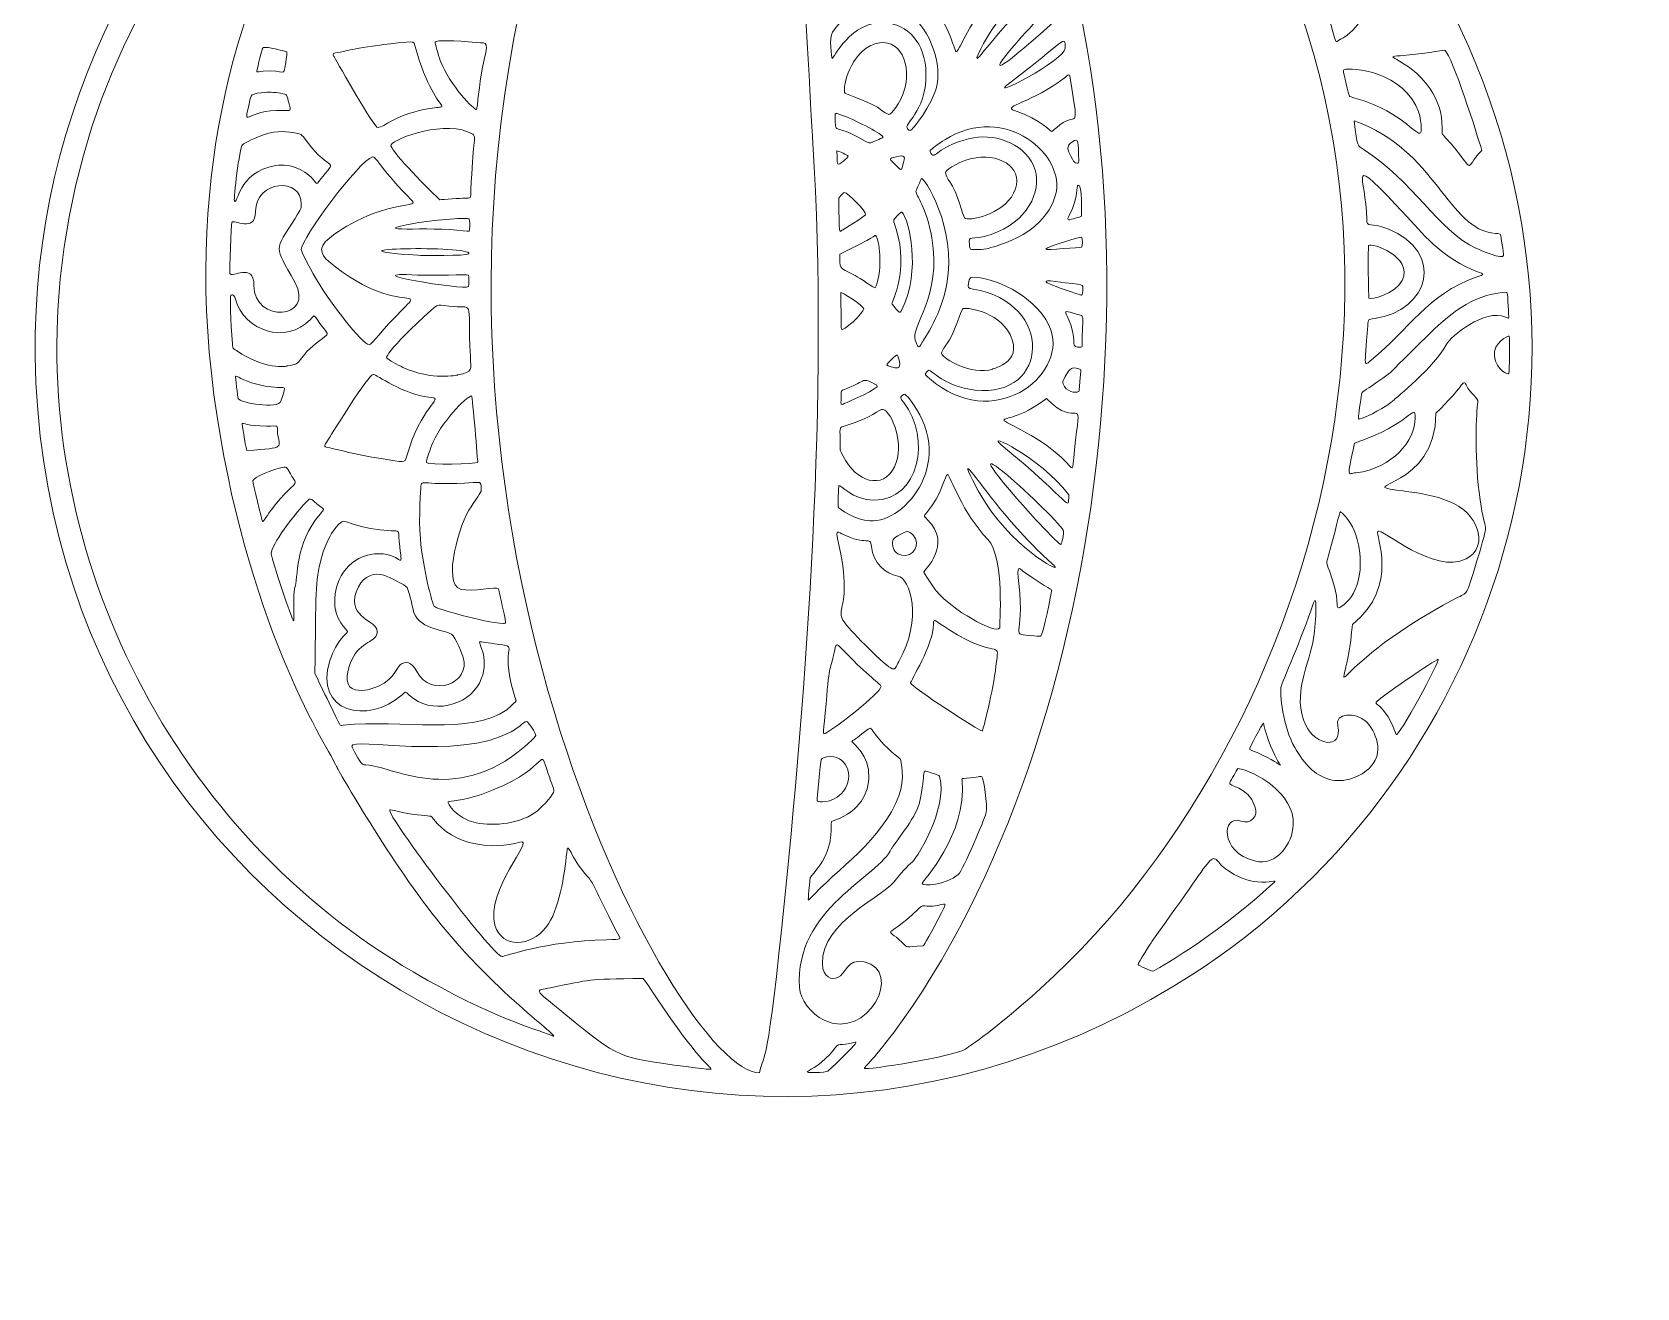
# Model space of a CAD drawing. Header units: inches. Extents: x -89.12 to -81.62, y -6.52 to -5.74.
# Drawn here: x -87.011 to -86.4, y -6.52 to -6.042 of the extents above; entities that cross this region are included whole.
import ezdxf

# ---------------------------------------------------------------- set-up
doc = ezdxf.new("R2010")
doc.units = ezdxf.units.IN
doc.header["$MEASUREMENT"] = 0
doc.layers.add('Christmas ball 01', color=7, linetype='Continuous')

msp = doc.modelspace()

# ---------------------------------------------------------------- linework, layer by layer
at = {"layer": 'Christmas ball 01', "lineweight": 0}
for points, knots in [([(-86.47395, -6.02767), (-86.53898, -5.90435), (-86.66373, -5.88379), (-86.66382, -5.88375), (-86.66535, -5.88311), (-86.66326, -5.87433), (-86.67682, -5.86546), (-86.67947, -5.86373), (-86.67886, -5.8643), (-86.67923, -5.86166), (-86.68047, -5.85289), (-86.67955, -5.81793), (-86.67992, -5.81471), (-86.68045, -5.81023), (-86.6848, -5.80733), (-86.68874, -5.80513), (-86.69125, -5.80373), (-86.69081, -5.80419), (-86.69036, -5.80064), (-86.68316, -5.74311), (-86.7649, -5.74086), (-86.75663, -5.80319), (-86.75648, -5.80436), (-86.75619, -5.80396), (-86.75808, -5.80491), (-86.76948, -5.81064), (-86.76741, -5.81293), (-86.76742, -5.83278), (-86.76743, -5.87297), (-86.76679, -5.86035), (-86.77678, -5.8706), (-86.78258, -5.87656), (-86.78247, -5.88222), (-86.78314, -5.88288), (-86.78517, -5.88485), (-86.8382, -5.89015), (-86.89881, -5.9361), (-86.9665, -5.98742), (-87.01128, -6.07178), (-87.01011, -6.16547), (-87.00734, -6.38639), (-86.76573, -6.52028), (-86.57647, -6.40528), (-86.45299, -6.33025), (-86.40029, -6.16735), (-86.47395, -6.02767)], [0, 0, 0, 0, 1, 1, 1, 2, 2, 2, 3, 3, 3, 4, 4, 4, 5, 5, 5, 6, 6, 6, 7, 7, 7, 8, 8, 8, 9, 9, 9, 10, 10, 10, 11, 11, 11, 12, 12, 12, 13, 13, 13, 14, 14, 14, 15, 15, 15, 15]), ([(-86.62738, -6.40631), (-86.64579, -6.4229), (-86.65365, -6.42749), (-86.65596, -6.42934), (-86.65911, -6.43187), (-86.69439, -6.4376), (-86.69439, -6.43668), (-86.69439, -6.43605), (-86.68909, -6.43144), (-86.67997, -6.41859), (-86.59672, -6.30129), (-86.57538, -6.0855), (-86.63974, -5.94966), (-86.66994, -5.88593), (-86.70157, -5.88381), (-86.66034, -5.89337), (-86.61711, -5.9034), (-86.60338, -5.91372), (-86.58415, -5.93641), (-86.4563, -6.08725), (-86.51405, -6.30422), (-86.62738, -6.40631)], [0, 0, 0, 0, 1, 1, 1, 2, 2, 2, 3, 3, 3, 4, 4, 4, 5, 5, 5, 6, 6, 6, 7, 7, 7, 7]), ([(-86.72586, -6.38295), (-86.73191, -6.44106), (-86.733, -6.43078), (-86.7343, -6.43838), (-86.76547, -6.43883), (-86.88509, -6.21968), (-86.81467, -5.99113), (-86.7961, -5.93087), (-86.75604, -5.88765), (-86.75111, -5.88682), (-86.74609, -5.88598), (-86.73155, -5.8857), (-86.73139, -5.88586), (-86.73106, -5.8862), (-86.73192, -5.88707), (-86.73123, -5.88925), (-86.72254, -5.9166), (-86.71575, -6.05645), (-86.71399, -6.08449), (-86.70799, -6.18035), (-86.71621, -6.29016), (-86.72586, -6.38295)], [0, 0, 0, 0, 1, 1, 1, 2, 2, 2, 3, 3, 3, 4, 4, 4, 5, 5, 5, 6, 6, 6, 7, 7, 7, 7]), ([(-86.81409, -6.42395), (-86.8195, -6.42159), (-86.83555, -6.41782), (-86.86614, -6.39997), (-86.95649, -6.34724), (-87.01106, -6.2427), (-87.00057, -6.13606), (-86.98746, -6.00296), (-86.88428, -5.93064), (-86.86283, -5.92243), (-86.85318, -5.91875), (-86.9685, -6.01022), (-86.94086, -6.18843), (-86.92794, -6.27175), (-86.89811, -6.31537), (-86.8954, -6.3217), (-86.89498, -6.32268), (-86.87439, -6.35897), (-86.85552, -6.38196), (-86.83096, -6.41188), (-86.80651, -6.42725), (-86.81409, -6.42395)], [0, 0, 0, 0, 1, 1, 1, 2, 2, 2, 3, 3, 3, 4, 4, 4, 5, 5, 5, 6, 6, 6, 7, 7, 7, 7]), ([(-86.64053, -6.02279), (-86.64152, -6.02539), (-86.64749, -6.02654), (-86.65796, -6.04736), (-86.65807, -6.04742), (-86.6592, -6.0502), (-86.6596, -6.04951), (-86.6603, -6.0483), (-86.66166, -6.04135), (-86.66629, -6.03522), (-86.66782, -6.03318), (-86.66787, -6.03364), (-86.66581, -6.03158), (-86.65624, -6.02201), (-86.66687, -6.01277), (-86.66687, -6.01219), (-86.66687, -6.01073), (-86.65637, -5.99612), (-86.63919, -5.99173), (-86.63704, -5.99118), (-86.63709, -5.9911), (-86.63702, -5.99512), (-86.63685, -6.00438), (-86.63916, -6.0192), (-86.64053, -6.02279)], [0, 0, 0, 0, 1, 1, 1, 2, 2, 2, 3, 3, 3, 4, 4, 4, 5, 5, 5, 6, 6, 6, 7, 7, 7, 8, 8, 8, 8]), ([(-86.50083, -6.02203), (-86.50153, -6.03979), (-86.51338, -6.04494), (-86.51338, -6.04486), (-86.51518, -6.04607), (-86.51455, -6.04697), (-86.51669, -6.03951), (-86.51888, -6.0319), (-86.51898, -6.03208), (-86.51898, -6.0316), (-86.51898, -6.03048), (-86.51072, -6.01957), (-86.50898, -6.00626), (-86.50853, -6.00277), (-86.50036, -6.00997), (-86.50083, -6.02203)], [0, 0, 0, 0, 1, 1, 1, 2, 2, 2, 3, 3, 3, 4, 4, 4, 5, 5, 5, 5]), ([(-86.62721, -6.02186), (-86.62518, -6.02038), (-86.62391, -6.01914), (-86.62391, -6.02163), (-86.62391, -6.02303), (-86.63229, -6.02875), (-86.64929, -6.04974), (-86.64945, -6.04983), (-86.65384, -6.05571), (-86.65008, -6.0484), (-86.64459, -6.03774), (-86.63715, -6.0291), (-86.62721, -6.02186)], [0, 0, 0, 0, 1, 1, 1, 2, 2, 2, 3, 3, 3, 4, 4, 4, 4]), ([(-86.66769, -6.06529), (-86.67137, -6.07419), (-86.67632, -6.07904), (-86.67624, -6.079), (-86.6769, -6.0797), (-86.67715, -6.07968), (-86.67794, -6.07887), (-86.67991, -6.07684), (-86.67086, -6.07302), (-86.67096, -6.05806), (-86.67104, -6.04582), (-86.67827, -6.03903), (-86.68647, -6.03848), (-86.69979, -6.03758), (-86.70624, -6.05252), (-86.7067, -6.05207), (-86.70682, -6.05194), (-86.70797, -6.0442), (-86.70656, -6.04211), (-86.69907, -6.03099), (-86.68619, -6.02634), (-86.67531, -6.03678), (-86.66852, -6.04329), (-86.66407, -6.05652), (-86.66769, -6.06529)], [0, 0, 0, 0, 1, 1, 1, 2, 2, 2, 3, 3, 3, 4, 4, 4, 5, 5, 5, 6, 6, 6, 7, 7, 7, 8, 8, 8, 8]), ([(-86.62371, -6.03944), (-86.66727, -6.07831), (-86.62295, -6.03069), (-86.62195, -6.03088), (-86.6216, -6.03095), (-86.62087, -6.03341), (-86.62063, -6.03532), (-86.62047, -6.03661), (-86.62032, -6.03641), (-86.62371, -6.03944)], [0, 0, 0, 0, 1, 1, 1, 2, 2, 2, 3, 3, 3, 3]), ([(-86.67893, -6.06299), (-86.68072, -6.06988), (-86.68448, -6.07341), (-86.68505, -6.0734), (-86.68544, -6.07339), (-86.68767, -6.07206), (-86.68831, -6.07146), (-86.69022, -6.06967), (-86.7017, -6.06538), (-86.70177, -6.06532), (-86.70292, -6.06434), (-86.70061, -6.05159), (-86.69219, -6.04732), (-86.68236, -6.04235), (-86.67626, -6.05275), (-86.67893, -6.06299)], [0, 0, 0, 0, 1, 1, 1, 2, 2, 2, 3, 3, 3, 4, 4, 4, 5, 5, 5, 5]), ([(-86.91593, -6.04909), (-86.91391, -6.04964), (-86.91425, -6.04934), (-86.91427, -6.05034), (-86.91428, -6.0505), (-86.91469, -6.0542), (-86.91478, -6.0542), (-86.91563, -6.05962), (-86.91477, -6.05609), (-86.92331, -6.05698), (-86.92459, -6.05712), (-86.92569, -6.05718), (-86.92575, -6.05712), (-86.92584, -6.05703), (-86.92414, -6.05009), (-86.92363, -6.04851), (-86.92344, -6.04791), (-86.92336, -6.04786), (-86.92258, -6.04786), (-86.92154, -6.04786), (-86.91817, -6.04849), (-86.91593, -6.04909)], [0, 0, 0, 0, 1, 1, 1, 2, 2, 2, 3, 3, 3, 4, 4, 4, 5, 5, 5, 6, 6, 6, 7, 7, 7, 7]), ([(-86.8679, -6.07306), (-86.87429, -6.07506), (-86.87901, -6.07922), (-86.88001, -6.07821), (-86.88304, -6.07518), (-86.89632, -6.05137), (-86.89636, -6.05129), (-86.89697, -6.05019), (-86.89707, -6.05018), (-86.89396, -6.04965), (-86.89059, -6.04908), (-86.8864, -6.04755), (-86.86876, -6.04588), (-86.86617, -6.04563), (-86.86596, -6.04572), (-86.86557, -6.04713), (-86.85656, -6.0798), (-86.84667, -6.06641), (-86.8679, -6.07306)], [0, 0, 0, 0, 1, 1, 1, 2, 2, 2, 3, 3, 3, 4, 4, 4, 5, 5, 5, 6, 6, 6, 6]), ([(-86.84205, -6.07147), (-86.84277, -6.07218), (-86.85235, -6.06215), (-86.85586, -6.05287), (-86.85661, -6.05087), (-86.85793, -6.04612), (-86.85781, -6.04581), (-86.85752, -6.04507), (-86.85051, -6.04516), (-86.84219, -6.046), (-86.83742, -6.04648), (-86.83751, -6.04477), (-86.8399, -6.05618), (-86.841, -6.06142), (-86.84173, -6.07115), (-86.84205, -6.07147)], [0, 0, 0, 0, 1, 1, 1, 2, 2, 2, 3, 3, 3, 4, 4, 4, 5, 5, 5, 5]), ([(-86.63969, -6.06188), (-86.61736, -6.04498), (-86.61801, -6.04274), (-86.61797, -6.04818), (-86.61795, -6.05269), (-86.64789, -6.06809), (-86.63969, -6.06188)], [0, 0, 0, 0, 1, 1, 1, 2, 2, 2, 2]), ([(-86.47333, -6.04906), (-86.4705, -6.05141), (-86.46112, -6.08097), (-86.45935, -6.08707), (-86.46679, -6.09489), (-86.46085, -6.09593), (-86.47299, -6.08239), (-86.47481, -6.08037), (-86.47443, -6.08125), (-86.47443, -6.07843), (-86.47444, -6.06735), (-86.48117, -6.05859), (-86.49067, -6.05313), (-86.49383, -6.05131), (-86.49426, -6.05137), (-86.49037, -6.05103), (-86.47673, -6.04987), (-86.47388, -6.04861), (-86.47333, -6.04906)], [0, 0, 0, 0, 1, 1, 1, 2, 2, 2, 3, 3, 3, 4, 4, 4, 5, 5, 5, 6, 6, 6, 6]), ([(-86.62131, -6.07846), (-86.62139, -6.07842), (-86.62281, -6.07994), (-86.62299, -6.07994), (-86.62353, -6.07994), (-86.62661, -6.07568), (-86.63726, -6.07191), (-86.64224, -6.07014), (-86.63047, -6.06915), (-86.6179, -6.05919), (-86.61612, -6.05777), (-86.61634, -6.05766), (-86.6157, -6.06181), (-86.61265, -6.08144), (-86.61361, -6.07122), (-86.62131, -6.07846)], [0, 0, 0, 0, 1, 1, 1, 2, 2, 2, 3, 3, 3, 4, 4, 4, 5, 5, 5, 5]), ([(-86.48452, -6.06994), (-86.48166, -6.07568), (-86.48249, -6.08034), (-86.48249, -6.07984), (-86.48329, -6.08349), (-86.4879, -6.07292), (-86.50771, -6.06714), (-86.50874, -6.06685), (-86.50965, -6.06654), (-86.50974, -6.06646), (-86.50994, -6.06629), (-86.51205, -6.05732), (-86.51205, -6.05664), (-86.51205, -6.05518), (-86.4915, -6.05588), (-86.48452, -6.06994)], [0, 0, 0, 0, 1, 1, 1, 2, 2, 2, 3, 3, 3, 4, 4, 4, 5, 5, 5, 5]), ([(-86.92187, -6.06497), (-86.91983, -6.06485), (-86.91694, -6.06516), (-86.91511, -6.06568), (-86.91429, -6.06592), (-86.91434, -6.0658), (-86.91343, -6.0694), (-86.91273, -6.07222), (-86.91254, -6.072), (-86.91561, -6.07187), (-86.93028, -6.07126), (-86.93091, -6.07994), (-86.92853, -6.06869), (-86.92797, -6.06605), (-86.92849, -6.06536), (-86.92187, -6.06497)], [0, 0, 0, 0, 1, 1, 1, 2, 2, 2, 3, 3, 3, 4, 4, 4, 5, 5, 5, 5]), ([(-86.68726, -6.08212), (-86.68726, -6.08231), (-86.69017, -6.08336), (-86.69127, -6.08392), (-86.69153, -6.08379), (-86.69181, -6.08495), (-86.69409, -6.08358), (-86.70552, -6.07669), (-86.70535, -6.08119), (-86.70551, -6.07548), (-86.70559, -6.07244), (-86.70593, -6.07261), (-86.70231, -6.07394), (-86.69673, -6.07599), (-86.68726, -6.08113), (-86.68726, -6.08212)], [0, 0, 0, 0, 1, 1, 1, 2, 2, 2, 3, 3, 3, 4, 4, 4, 5, 5, 5, 5]), ([(-86.64711, -6.12449), (-86.64894, -6.1249), (-86.65345, -6.12504), (-86.65397, -6.1247), (-86.65414, -6.1246), (-86.65432, -6.12385), (-86.65444, -6.12279), (-86.65489, -6.11896), (-86.65407, -6.12178), (-86.64618, -6.11911), (-86.63235, -6.11443), (-86.62689, -6.10271), (-86.62942, -6.09459), (-86.63244, -6.08494), (-86.64381, -6.08069), (-86.65274, -6.08231), (-86.66392, -6.08432), (-86.66723, -6.08935), (-86.66832, -6.08893), (-86.66881, -6.08874), (-86.6695, -6.08752), (-86.66931, -6.08718), (-86.66901, -6.08664), (-86.6662, -6.08453), (-86.66377, -6.08301), (-86.64058, -6.06854), (-86.61743, -6.08933), (-86.62164, -6.10402), (-86.62645, -6.12078), (-86.64711, -6.1239), (-86.64711, -6.12449)], [0, 0, 0, 0, 1, 1, 1, 2, 2, 2, 3, 3, 3, 4, 4, 4, 5, 5, 5, 6, 6, 6, 7, 7, 7, 8, 8, 8, 9, 9, 9, 10, 10, 10, 10]), ([(-86.92322, -6.08115), (-86.91757, -6.07922), (-86.91399, -6.08001), (-86.91079, -6.08053), (-86.90878, -6.08086), (-86.90898, -6.08066), (-86.90697, -6.08335), (-86.89713, -6.09659), (-86.89444, -6.08898), (-86.90184, -6.09862), (-86.9029, -6.1), (-86.90278, -6.10003), (-86.90376, -6.09879), (-86.90699, -6.09472), (-86.91266, -6.09193), (-86.91862, -6.0929), (-86.93325, -6.09527), (-86.93287, -6.10851), (-86.93426, -6.10626), (-86.9346, -6.10569), (-86.93235, -6.086), (-86.93124, -6.08497), (-86.9305, -6.08428), (-86.92569, -6.08199), (-86.92322, -6.08115)], [0, 0, 0, 0, 1, 1, 1, 2, 2, 2, 3, 3, 3, 4, 4, 4, 5, 5, 5, 6, 6, 6, 7, 7, 7, 8, 8, 8, 8]), ([(-86.84679, -6.10528), (-86.84753, -6.10528), (-86.85515, -6.10585), (-86.85609, -6.10589), (-86.86224, -6.10007), (-86.87555, -6.08642), (-86.87464, -6.08493), (-86.87315, -6.08252), (-86.85329, -6.07498), (-86.84351, -6.08093), (-86.84205, -6.08182), (-86.84354, -6.08456), (-86.84419, -6.10211), (-86.84432, -6.10559), (-86.84407, -6.10528), (-86.84679, -6.10528)], [0, 0, 0, 0, 1, 1, 1, 2, 2, 2, 3, 3, 3, 4, 4, 4, 5, 5, 5, 5]), ([(-86.45417, -6.11868), (-86.45264, -6.11879), (-86.4524, -6.11886), (-86.45225, -6.11922), (-86.45205, -6.11969), (-86.45107, -6.12627), (-86.45107, -6.12711), (-86.45107, -6.12891), (-86.46024, -6.12496), (-86.46142, -6.12442), (-86.47583, -6.1178), (-86.48584, -6.09846), (-86.50413, -6.08685), (-86.50657, -6.0853), (-86.50678, -6.08604), (-86.50794, -6.07578), (-86.47666, -6.08679), (-86.47233, -6.11743), (-86.45417, -6.11868)], [0, 0, 0, 0, 1, 1, 1, 2, 2, 2, 3, 3, 3, 4, 4, 4, 5, 5, 5, 6, 6, 6, 6]), ([(-86.61282, -6.0911), (-86.61282, -6.0921), (-86.61298, -6.09218), (-86.61406, -6.09178), (-86.61449, -6.09163), (-86.61486, -6.09109), (-86.61579, -6.08928), (-86.61689, -6.08714), (-86.61792, -6.08551), (-86.61504, -6.08368), (-86.61303, -6.08241), (-86.61282, -6.08351), (-86.61282, -6.0911)], [0, 0, 0, 0, 1, 1, 1, 2, 2, 2, 3, 3, 3, 4, 4, 4, 4]), ([(-86.86825, -6.10454), (-86.86532, -6.1076), (-86.86498, -6.1072), (-86.87119, -6.10828), (-86.8849, -6.11066), (-86.89702, -6.11916), (-86.8996, -6.12185), (-86.9034, -6.12581), (-86.89894, -6.12901), (-86.89582, -6.13142), (-86.86555, -6.15478), (-86.85672, -6.13068), (-86.88155, -6.15999), (-86.88162, -6.15999), (-86.88234, -6.16111), (-86.88299, -6.16111), (-86.88558, -6.16111), (-86.89828, -6.14411), (-86.90177, -6.13835), (-86.90511, -6.13285), (-86.90881, -6.12574), (-86.90881, -6.12483), (-86.90881, -6.12074), (-86.88682, -6.09092), (-86.88166, -6.08957), (-86.88044, -6.08926), (-86.87943, -6.09289), (-86.86825, -6.10454)], [0, 0, 0, 0, 1, 1, 1, 2, 2, 2, 3, 3, 3, 4, 4, 4, 5, 5, 5, 6, 6, 6, 7, 7, 7, 8, 8, 8, 9, 9, 9, 9]), ([(-86.70053, -6.08934), (-86.70053, -6.08959), (-86.70408, -6.09304), (-86.70458, -6.09223), (-86.70466, -6.0921), (-86.70474, -6.09111), (-86.70495, -6.08722), (-86.70266, -6.08791), (-86.70053, -6.08921), (-86.70053, -6.08934)], [0, 0, 0, 0, 1, 1, 1, 2, 2, 2, 3, 3, 3, 3]), ([(-86.68257, -6.09265), (-86.68493, -6.09028), (-86.68535, -6.09019), (-86.68227, -6.08956), (-86.67891, -6.08886), (-86.67864, -6.08886), (-86.67986, -6.09314), (-86.68034, -6.09481), (-86.68043, -6.0948), (-86.68257, -6.09265)], [0, 0, 0, 0, 1, 1, 1, 2, 2, 2, 3, 3, 3, 3]), ([(-86.65631, -6.11278), (-86.65693, -6.11202), (-86.65873, -6.10324), (-86.66203, -6.09885), (-86.66242, -6.09833), (-86.66388, -6.09598), (-86.66342, -6.09528), (-86.66276, -6.09426), (-86.65802, -6.09079), (-86.65189, -6.08988), (-86.64183, -6.0884), (-86.63316, -6.09441), (-86.6376, -6.10342), (-86.64163, -6.11161), (-86.65511, -6.11426), (-86.65631, -6.11278)], [0, 0, 0, 0, 1, 1, 1, 2, 2, 2, 3, 3, 3, 4, 4, 4, 5, 5, 5, 5]), ([(-86.50133, -6.1668), (-86.50425, -6.16915), (-86.50413, -6.17088), (-86.50276, -6.15382), (-86.50255, -6.15118), (-86.50278, -6.15152), (-86.50017, -6.15114), (-86.47952, -6.14814), (-86.47287, -6.12589), (-86.49517, -6.11694), (-86.50179, -6.11428), (-86.50314, -6.11685), (-86.50314, -6.11325), (-86.50314, -6.09726), (-86.51229, -6.08609), (-86.48789, -6.1123), (-86.47979, -6.12099), (-86.4742, -6.1281), (-86.46099, -6.13328), (-86.45825, -6.13436), (-86.45818, -6.13423), (-86.46147, -6.13538), (-86.48008, -6.14194), (-86.48712, -6.15539), (-86.50133, -6.1668)], [0, 0, 0, 0, 1, 1, 1, 2, 2, 2, 3, 3, 3, 4, 4, 4, 5, 5, 5, 6, 6, 6, 7, 7, 7, 8, 8, 8, 8]), ([(-86.92623, -6.1104), (-86.92623, -6.09832), (-86.90831, -6.09708), (-86.90885, -6.10767), (-86.90896, -6.10989), (-86.90849, -6.10861), (-86.91118, -6.113), (-86.91907, -6.12587), (-86.91929, -6.12285), (-86.91126, -6.13728), (-86.9034, -6.15142), (-86.92681, -6.15319), (-86.92682, -6.13848), (-86.92683, -6.1295), (-86.93549, -6.13589), (-86.93599, -6.13399), (-86.93621, -6.13315), (-86.93549, -6.11523), (-86.93521, -6.11449), (-86.93467, -6.11307), (-86.92623, -6.11871), (-86.92623, -6.1104)], [0, 0, 0, 0, 1, 1, 1, 2, 2, 2, 3, 3, 3, 4, 4, 4, 5, 5, 5, 6, 6, 6, 7, 7, 7, 7]), ([(-86.66875, -6.12033), (-86.67078, -6.10894), (-86.67479, -6.104), (-86.67479, -6.10274), (-86.67479, -6.10221), (-86.67296, -6.0985), (-86.67275, -6.0979), (-86.67216, -6.09625), (-86.65899, -6.11674), (-86.66302, -6.13788), (-86.6657, -6.15192), (-86.67287, -6.16027), (-86.67236, -6.16027), (-86.6741, -6.16292), (-86.6739, -6.16205), (-86.67503, -6.15933), (-86.67709, -6.15438), (-86.66474, -6.14272), (-86.66875, -6.12033)], [0, 0, 0, 0, 1, 1, 1, 2, 2, 2, 3, 3, 3, 4, 4, 4, 5, 5, 5, 6, 6, 6, 6]), ([(-86.70409, -6.10532), (-86.70316, -6.10406), (-86.7025, -6.1031), (-86.70203, -6.1031), (-86.701, -6.10311), (-86.69334, -6.1104), (-86.694, -6.11162), (-86.69433, -6.11223), (-86.70287, -6.11748), (-86.70295, -6.11753), (-86.70412, -6.11824), (-86.70406, -6.1196), (-86.70409, -6.10532)], [0, 0, 0, 0, 1, 1, 1, 2, 2, 2, 3, 3, 3, 4, 4, 4, 4]), ([(-86.61177, -6.11213), (-86.61194, -6.11235), (-86.61409, -6.11289), (-86.61401, -6.11289), (-86.61642, -6.11353), (-86.6177, -6.1143), (-86.61641, -6.11183), (-86.61253, -6.10438), (-86.61401, -6.10086), (-86.61296, -6.10029), (-86.61155, -6.09954), (-86.61164, -6.11195), (-86.61177, -6.11213)], [0, 0, 0, 0, 1, 1, 1, 2, 2, 2, 3, 3, 3, 4, 4, 4, 4]), ([(-86.84713, -6.11773), (-86.85964, -6.11591), (-86.88598, -6.11867), (-86.86535, -6.11482), (-86.85947, -6.11372), (-86.84664, -6.1126), (-86.84505, -6.1131), (-86.84445, -6.11329), (-86.84462, -6.11743), (-86.8449, -6.11771), (-86.8449, -6.11763), (-86.8445, -6.11811), (-86.84713, -6.11773)], [0, 0, 0, 0, 1, 1, 1, 2, 2, 2, 3, 3, 3, 4, 4, 4, 4]), ([(-86.68123, -6.14868), (-86.6817, -6.14836), (-86.6839, -6.14564), (-86.6839, -6.14539), (-86.6839, -6.14449), (-86.67734, -6.13298), (-86.68233, -6.11706), (-86.68346, -6.11346), (-86.68367, -6.11401), (-86.68203, -6.11219), (-86.68054, -6.11053), (-86.68026, -6.11033), (-86.67998, -6.11068), (-86.67743, -6.11376), (-86.67267, -6.13263), (-86.6802, -6.14783), (-86.68011, -6.14777), (-86.68067, -6.14908), (-86.68123, -6.14868)], [0, 0, 0, 0, 1, 1, 1, 2, 2, 2, 3, 3, 3, 4, 4, 4, 5, 5, 5, 6, 6, 6, 6]), ([(-86.7037, -6.12666), (-86.68987, -6.11973), (-86.6908, -6.11953), (-86.6902, -6.11953), (-86.6893, -6.11953), (-86.68711, -6.12944), (-86.68972, -6.13802), (-86.68981, -6.13802), (-86.6901, -6.13939), (-86.69034, -6.13946), (-86.69063, -6.13956), (-86.69607, -6.13564), (-86.69796, -6.13471), (-86.70477, -6.13136), (-86.7037, -6.13216), (-86.7037, -6.12666)], [0, 0, 0, 0, 1, 1, 1, 2, 2, 2, 3, 3, 3, 4, 4, 4, 5, 5, 5, 5]), ([(-86.61178, -6.12396), (-86.61187, -6.12398), (-86.62569, -6.12516), (-86.62539, -6.12468), (-86.62489, -6.12387), (-86.61245, -6.11993), (-86.61175, -6.12019), (-86.61134, -6.12035), (-86.61124, -6.12381), (-86.61178, -6.12396)], [0, 0, 0, 0, 1, 1, 1, 2, 2, 2, 3, 3, 3, 3]), ([(-86.50233, -6.14332), (-86.50255, -6.14291), (-86.50269, -6.12368), (-86.50248, -6.12334), (-86.50164, -6.12201), (-86.48518, -6.12754), (-86.48965, -6.13662), (-86.49215, -6.14169), (-86.50183, -6.14426), (-86.50233, -6.14332)], [0, 0, 0, 0, 1, 1, 1, 2, 2, 2, 3, 3, 3, 3]), ([(-86.84505, -6.12646), (-86.84553, -6.12735), (-86.86338, -6.12711), (-86.86446, -6.12704), (-86.90465, -6.12443), (-86.84332, -6.12322), (-86.84505, -6.12646)], [0, 0, 0, 0, 1, 1, 1, 2, 2, 2, 2]), ([(-86.86456, -6.13457), (-86.8585, -6.1349), (-86.84551, -6.13428), (-86.84516, -6.1346), (-86.84496, -6.13479), (-86.84498, -6.13867), (-86.84517, -6.13896), (-86.84615, -6.14049), (-86.89133, -6.13309), (-86.86456, -6.13457)], [0, 0, 0, 0, 1, 1, 1, 2, 2, 2, 3, 3, 3, 3]), ([(-86.66964, -6.17395), (-86.67051, -6.17319), (-86.67123, -6.17245), (-86.67123, -6.1723), (-86.67123, -6.17188), (-86.67024, -6.17081), (-86.66986, -6.17081), (-86.66875, -6.17081), (-86.66392, -6.17704), (-86.65234, -6.17834), (-86.6238, -6.18156), (-86.62204, -6.14498), (-86.65301, -6.13991), (-86.65505, -6.13958), (-86.65509, -6.13953), (-86.65478, -6.13764), (-86.65442, -6.1354), (-86.65426, -6.13529), (-86.65175, -6.13545), (-86.64377, -6.13599), (-86.62737, -6.14353), (-86.62333, -6.15584), (-86.61772, -6.17298), (-86.64528, -6.19503), (-86.66964, -6.17395)], [0, 0, 0, 0, 1, 1, 1, 2, 2, 2, 3, 3, 3, 4, 4, 4, 5, 5, 5, 6, 6, 6, 7, 7, 7, 8, 8, 8, 8]), ([(-86.61213, -6.14216), (-86.61221, -6.14214), (-86.63366, -6.1354), (-86.62169, -6.13704), (-86.61004, -6.13864), (-86.61119, -6.13755), (-86.61128, -6.14039), (-86.61134, -6.14218), (-86.61141, -6.14233), (-86.61213, -6.14216)], [0, 0, 0, 0, 1, 1, 1, 2, 2, 2, 3, 3, 3, 3]), ([(-86.9357, -6.14255), (-86.93557, -6.14218), (-86.93458, -6.14122), (-86.93385, -6.14379), (-86.93039, -6.15585), (-86.91472, -6.16128), (-86.90533, -6.15148), (-86.90335, -6.14942), (-86.90474, -6.14907), (-86.90025, -6.15493), (-86.89834, -6.15742), (-86.89834, -6.15691), (-86.90078, -6.15872), (-86.91198, -6.16702), (-86.90726, -6.16835), (-86.91412, -6.16913), (-86.91445, -6.16946), (-86.92279, -6.1707), (-86.93346, -6.16335), (-86.93513, -6.1622), (-86.9348, -6.1628), (-86.93499, -6.16081), (-86.93588, -6.15165), (-86.93584, -6.14296), (-86.9357, -6.14255)], [0, 0, 0, 0, 1, 1, 1, 2, 2, 2, 3, 3, 3, 4, 4, 4, 5, 5, 5, 6, 6, 6, 7, 7, 7, 8, 8, 8, 8]), ([(-86.8607, -6.14919), (-86.8567, -6.14578), (-86.8579, -6.14566), (-86.85258, -6.14639), (-86.84265, -6.14775), (-86.84554, -6.14216), (-86.84443, -6.16558), (-86.84418, -6.17094), (-86.8432, -6.17119), (-86.84923, -6.17262), (-86.84935, -6.17262), (-86.85896, -6.17488), (-86.8701, -6.16972), (-86.87219, -6.16876), (-86.87568, -6.16678), (-86.87621, -6.16627), (-86.87765, -6.16486), (-86.86227, -6.15053), (-86.8607, -6.14919)], [0, 0, 0, 0, 1, 1, 1, 2, 2, 2, 3, 3, 3, 4, 4, 4, 5, 5, 5, 6, 6, 6, 6]), ([(-86.70332, -6.14116), (-86.70329, -6.14079), (-86.69459, -6.14648), (-86.69459, -6.14745), (-86.69459, -6.14865), (-86.70279, -6.1567), (-86.70317, -6.15512), (-86.70325, -6.15476), (-86.70339, -6.14203), (-86.70332, -6.14116)], [0, 0, 0, 0, 1, 1, 1, 2, 2, 2, 3, 3, 3, 3]), ([(-86.64549, -6.1704), (-86.65387, -6.17272), (-86.66432, -6.1666), (-86.66499, -6.16448), (-86.66513, -6.16404), (-86.66411, -6.16206), (-86.66308, -6.16078), (-86.66029, -6.15731), (-86.65744, -6.14793), (-86.65711, -6.1475), (-86.65632, -6.14647), (-86.64347, -6.14826), (-86.63897, -6.15719), (-86.63314, -6.16874), (-86.64751, -6.1704), (-86.64549, -6.1704)], [0, 0, 0, 0, 1, 1, 1, 2, 2, 2, 3, 3, 3, 4, 4, 4, 5, 5, 5, 5]), ([(-86.4497, -6.14148), (-86.44947, -6.14191), (-86.44896, -6.15074), (-86.44915, -6.15094), (-86.44922, -6.15101), (-86.44975, -6.15086), (-86.45032, -6.15061), (-86.45827, -6.14714), (-86.47119, -6.15789), (-86.47285, -6.16111), (-86.47699, -6.16916), (-86.49265, -6.18195), (-86.49274, -6.18203), (-86.49521, -6.18457), (-86.50403, -6.18898), (-86.50364, -6.18859), (-86.50634, -6.18973), (-86.50638, -6.18972), (-86.50626, -6.18818), (-86.50616, -6.18687), (-86.50517, -6.18005), (-86.50501, -6.17949), (-86.50477, -6.17871), (-86.49421, -6.17261), (-86.49218, -6.16973), (-86.4916, -6.16891), (-86.48902, -6.16661), (-86.48255, -6.16013), (-86.47338, -6.15095), (-86.46522, -6.14336), (-86.45319, -6.14142), (-86.45063, -6.14101), (-86.44995, -6.14102), (-86.4497, -6.14148)], [0, 0, 0, 0, 1, 1, 1, 2, 2, 2, 3, 3, 3, 4, 4, 4, 5, 5, 5, 6, 6, 6, 7, 7, 7, 8, 8, 8, 9, 9, 9, 10, 10, 10, 11, 11, 11, 11]), ([(-86.61322, -6.16197), (-86.61617, -6.1615), (-86.61297, -6.15945), (-86.6171, -6.15044), (-86.61813, -6.1482), (-86.61838, -6.14801), (-86.61487, -6.14911), (-86.60966, -6.15073), (-86.61155, -6.14817), (-86.61155, -6.16165), (-86.61164, -6.16211), (-86.61196, -6.16217), (-86.61322, -6.16197)], [0, 0, 0, 0, 1, 1, 1, 2, 2, 2, 3, 3, 3, 4, 4, 4, 4]), ([(-86.44903, -6.17193), (-86.44937, -6.17281), (-86.45378, -6.17087), (-86.45449, -6.1655), (-86.45518, -6.1603), (-86.44926, -6.15748), (-86.44892, -6.1579), (-86.4485, -6.15843), (-86.44895, -6.17193), (-86.44903, -6.17193)], [0, 0, 0, 0, 1, 1, 1, 2, 2, 2, 3, 3, 3, 3]), ([(-86.68172, -6.16995), (-86.68273, -6.17), (-86.68588, -6.16913), (-86.68588, -6.16877), (-86.68588, -6.16854), (-86.68231, -6.16466), (-86.68186, -6.16504), (-86.68165, -6.16521), (-86.68005, -6.16988), (-86.68172, -6.16995)], [0, 0, 0, 0, 1, 1, 1, 2, 2, 2, 3, 3, 3, 3]), ([(-86.61875, -6.17598), (-86.619, -6.17523), (-86.61899, -6.17518), (-86.61792, -6.17326), (-86.61692, -6.17148), (-86.61587, -6.16899), (-86.61277, -6.17028), (-86.61184, -6.17067), (-86.61201, -6.17022), (-86.61215, -6.17243), (-86.61269, -6.181), (-86.61284, -6.17845), (-86.61284, -6.17894), (-86.61399, -6.17967), (-86.61775, -6.17904), (-86.61875, -6.17598)], [0, 0, 0, 0, 1, 1, 1, 2, 2, 2, 3, 3, 3, 4, 4, 4, 5, 5, 5, 5]), ([(-86.93385, -6.17302), (-86.93359, -6.17277), (-86.93129, -6.17467), (-86.92577, -6.17615), (-86.91399, -6.1793), (-86.914, -6.1741), (-86.91657, -6.18265), (-86.91746, -6.18563), (-86.9323, -6.18329), (-86.93285, -6.18154), (-86.93302, -6.18099), (-86.93395, -6.17312), (-86.93385, -6.17302)], [0, 0, 0, 0, 1, 1, 1, 2, 2, 2, 3, 3, 3, 4, 4, 4, 4]), ([(-86.86872, -6.20375), (-86.86945, -6.20629), (-86.86943, -6.20587), (-86.87842, -6.20447), (-86.88796, -6.20298), (-86.89571, -6.20085), (-86.89652, -6.20068), (-86.90084, -6.19979), (-86.9004, -6.20028), (-86.89844, -6.19706), (-86.89669, -6.19419), (-86.8831, -6.17239), (-86.88144, -6.17239), (-86.88025, -6.17239), (-86.87024, -6.18018), (-86.85916, -6.18121), (-86.85463, -6.18163), (-86.86318, -6.18437), (-86.86872, -6.20375)], [0, 0, 0, 0, 1, 1, 1, 2, 2, 2, 3, 3, 3, 4, 4, 4, 5, 5, 5, 6, 6, 6, 6]), ([(-86.70098, -6.18305), (-86.70371, -6.18411), (-86.7033, -6.18455), (-86.7033, -6.18133), (-86.7033, -6.17821), (-86.70344, -6.17865), (-86.70132, -6.17785), (-86.69308, -6.17474), (-86.69585, -6.17321), (-86.68966, -6.17652), (-86.68777, -6.17753), (-86.70107, -6.18295), (-86.70098, -6.18305)], [0, 0, 0, 0, 1, 1, 1, 2, 2, 2, 3, 3, 3, 4, 4, 4, 4]), ([(-86.46028, -6.2404), (-86.46543, -6.25779), (-86.46468, -6.2553), (-86.46904, -6.25761), (-86.52443, -6.28701), (-86.5113, -6.30268), (-86.50861, -6.2676), (-86.49028, -6.25298), (-86.50013, -6.23328), (-86.49898, -6.23211), (-86.49758, -6.23069), (-86.47745, -6.2488), (-86.46533, -6.24268), (-86.46132, -6.24066), (-86.45883, -6.23606), (-86.46166, -6.22988), (-86.4663, -6.21976), (-86.47938, -6.21808), (-86.49176, -6.21645), (-86.50763, -6.21435), (-86.47681, -6.21598), (-86.47681, -6.18717), (-86.46645, -6.17718), (-86.46654, -6.17394), (-86.46531, -6.1764), (-86.46361, -6.17981), (-86.4606, -6.18131), (-86.46086, -6.18293), (-86.4615, -6.18693), (-86.46207, -6.20271), (-86.46039, -6.21724), (-86.45841, -6.23426), (-86.45614, -6.22641), (-86.46028, -6.2404)], [0, 0, 0, 0, 1, 1, 1, 2, 2, 2, 3, 3, 3, 4, 4, 4, 5, 5, 5, 6, 6, 6, 7, 7, 7, 8, 8, 8, 9, 9, 9, 10, 10, 10, 11, 11, 11, 11]), ([(-86.85866, -6.19828), (-86.85426, -6.18875), (-86.8447, -6.1798), (-86.84384, -6.18066), (-86.8438, -6.1807), (-86.84146, -6.2057), (-86.84165, -6.20589), (-86.84216, -6.2064), (-86.86074, -6.20707), (-86.86117, -6.20594), (-86.86132, -6.20556), (-86.85959, -6.2003), (-86.85866, -6.19828)], [0, 0, 0, 0, 1, 1, 1, 2, 2, 2, 3, 3, 3, 4, 4, 4, 4]), ([(-86.69231, -6.2282), (-86.6976, -6.22789), (-86.70408, -6.22377), (-86.70441, -6.22281), (-86.70457, -6.22233), (-86.70428, -6.21507), (-86.70409, -6.21476), (-86.70361, -6.21399), (-86.69912, -6.22031), (-86.6908, -6.22031), (-86.67339, -6.22031), (-86.66898, -6.19674), (-86.67943, -6.1831), (-86.68082, -6.18129), (-86.68085, -6.18119), (-86.68016, -6.18051), (-86.67928, -6.17963), (-86.67891, -6.17974), (-86.67765, -6.18125), (-86.65854, -6.20434), (-86.67841, -6.22902), (-86.69231, -6.2282)], [0, 0, 0, 0, 1, 1, 1, 2, 2, 2, 3, 3, 3, 4, 4, 4, 5, 5, 5, 6, 6, 6, 7, 7, 7, 7]), ([(-86.62924, -6.22763), (-86.67326, -6.17878), (-86.61856, -6.22917), (-86.61856, -6.23211), (-86.61856, -6.23267), (-86.6191, -6.23713), (-86.61973, -6.23713), (-86.6201, -6.23713), (-86.62588, -6.23136), (-86.62924, -6.22763)], [0, 0, 0, 0, 1, 1, 1, 2, 2, 2, 3, 3, 3, 3]), ([(-86.6175, -6.20595), (-86.62643, -6.19638), (-86.64145, -6.19067), (-86.64129, -6.18984), (-86.64106, -6.1887), (-86.63532, -6.18933), (-86.6251, -6.18163), (-86.61296, -6.194), (-86.61164, -6.17893), (-86.614, -6.19734), (-86.6155, -6.20908), (-86.61408, -6.20963), (-86.6175, -6.20595)], [0, 0, 0, 0, 1, 1, 1, 2, 2, 2, 3, 3, 3, 4, 4, 4, 4]), ([(-86.50726, -6.2099), (-86.51024, -6.2099), (-86.51101, -6.21317), (-86.50779, -6.19863), (-86.4861, -6.19122), (-86.48473, -6.18289), (-86.48473, -6.18896), (-86.48471, -6.1977), (-86.49323, -6.20797), (-86.50726, -6.2099)], [0, 0, 0, 0, 1, 1, 1, 2, 2, 2, 3, 3, 3, 3]), ([(-86.70249, -6.20349), (-86.70389, -6.20064), (-86.70359, -6.20205), (-86.70366, -6.19709), (-86.70374, -6.19213), (-86.7039, -6.19263), (-86.70177, -6.19202), (-86.69154, -6.18907), (-86.6887, -6.18533), (-86.68725, -6.18573), (-86.68406, -6.1866), (-86.67883, -6.19924), (-86.68291, -6.20757), (-86.68733, -6.21658), (-86.69761, -6.21343), (-86.70249, -6.20349)], [0, 0, 0, 0, 1, 1, 1, 2, 2, 2, 3, 3, 3, 4, 4, 4, 5, 5, 5, 5]), ([(-86.93134, -6.1911), (-86.93101, -6.19077), (-86.92912, -6.19209), (-86.92207, -6.19209), (-86.91696, -6.19209), (-86.91807, -6.1914), (-86.91779, -6.19477), (-86.91733, -6.20015), (-86.91399, -6.20051), (-86.92956, -6.20136), (-86.93021, -6.19888), (-86.93142, -6.19118), (-86.93134, -6.1911)], [0, 0, 0, 0, 1, 1, 1, 2, 2, 2, 3, 3, 3, 4, 4, 4, 4]), ([(-86.64239, -6.19917), (-86.64879, -6.19392), (-86.62819, -6.20346), (-86.61654, -6.21823), (-86.61705, -6.2249), (-86.61429, -6.22218), (-86.64239, -6.19917)], [0, 0, 0, 0, 1, 1, 1, 2, 2, 2, 2]), ([(-86.6533, -6.21255), (-86.6587, -6.20135), (-86.65051, -6.21445), (-86.64106, -6.22555), (-86.62667, -6.24246), (-86.62178, -6.24491), (-86.62174, -6.2459), (-86.6217, -6.24691), (-86.64208, -6.23585), (-86.6533, -6.21255)], [0, 0, 0, 0, 1, 1, 1, 2, 2, 2, 3, 3, 3, 3]), ([(-86.91541, -6.20774), (-86.91442, -6.20758), (-86.91449, -6.20751), (-86.9129, -6.21027), (-86.90966, -6.21594), (-86.91005, -6.21108), (-86.91992, -6.22357), (-86.92151, -6.22558), (-86.92336, -6.22874), (-86.92353, -6.22846), (-86.92386, -6.22793), (-86.92722, -6.21379), (-86.92722, -6.21294), (-86.92722, -6.21171), (-86.91965, -6.2084), (-86.91541, -6.20774)], [0, 0, 0, 0, 1, 1, 1, 2, 2, 2, 3, 3, 3, 4, 4, 4, 5, 5, 5, 5]), ([(-86.83184, -6.2672), (-86.83926, -6.26698), (-86.85746, -6.26156), (-86.85817, -6.26073), (-86.85891, -6.25987), (-86.86245, -6.24655), (-86.86346, -6.23506), (-86.8642, -6.22652), (-86.86327, -6.21541), (-86.86327, -6.21533), (-86.86327, -6.21201), (-86.86204, -6.215), (-86.84338, -6.2136), (-86.84007, -6.21335), (-86.84044, -6.2133), (-86.84026, -6.21692), (-86.84109, -6.21818), (-86.84329, -6.22156), (-86.84417, -6.22278), (-86.84848, -6.22877), (-86.85529, -6.2522), (-86.84818, -6.25418), (-86.84386, -6.25539), (-86.83423, -6.25295), (-86.83378, -6.25399), (-86.83349, -6.25463), (-86.83254, -6.25955), (-86.8316, -6.26363), (-86.83074, -6.26742), (-86.83079, -6.26723), (-86.83184, -6.2672)], [0, 0, 0, 0, 1, 1, 1, 2, 2, 2, 3, 3, 3, 4, 4, 4, 5, 5, 5, 6, 6, 6, 7, 7, 7, 8, 8, 8, 9, 9, 9, 10, 10, 10, 10]), ([(-86.64289, -6.26897), (-86.64428, -6.27157), (-86.66142, -6.26189), (-86.6669, -6.255), (-86.66843, -6.25307), (-86.67182, -6.24798), (-86.67182, -6.24761), (-86.67182, -6.24722), (-86.66055, -6.23715), (-86.67046, -6.2276), (-86.67191, -6.22621), (-86.67193, -6.22649), (-86.67061, -6.22495), (-86.66489, -6.21829), (-86.66369, -6.21051), (-86.66271, -6.21051), (-86.66194, -6.21051), (-86.65694, -6.22554), (-86.6474, -6.23523), (-86.64088, -6.24184), (-86.64299, -6.26897), (-86.64289, -6.26897)], [0, 0, 0, 0, 1, 1, 1, 2, 2, 2, 3, 3, 3, 4, 4, 4, 5, 5, 5, 6, 6, 6, 7, 7, 7, 7]), ([(-86.90794, -6.22211), (-86.90483, -6.21904), (-86.9063, -6.2189), (-86.90123, -6.22295), (-86.9, -6.22393), (-86.89998, -6.22369), (-86.90164, -6.2256), (-86.91151, -6.2369), (-86.90981, -6.24992), (-86.91133, -6.25406), (-86.91185, -6.25549), (-86.9115, -6.26624), (-86.91168, -6.26624), (-86.91229, -6.26624), (-86.92029, -6.2424), (-86.92029, -6.24059), (-86.92029, -6.23749), (-86.91107, -6.2252), (-86.90794, -6.22211)], [0, 0, 0, 0, 1, 1, 1, 2, 2, 2, 3, 3, 3, 4, 4, 4, 5, 5, 5, 6, 6, 6, 6]), ([(-86.50562, -6.24456), (-86.50564, -6.25792), (-86.51373, -6.26129), (-86.51381, -6.26129), (-86.51522, -6.26129), (-86.51303, -6.25872), (-86.51739, -6.24717), (-86.51863, -6.24388), (-86.51858, -6.24439), (-86.51771, -6.24136), (-86.51509, -6.23222), (-86.51356, -6.22496), (-86.51322, -6.22475), (-86.51301, -6.22462), (-86.5056, -6.22995), (-86.50562, -6.24456)], [0, 0, 0, 0, 1, 1, 1, 2, 2, 2, 3, 3, 3, 4, 4, 4, 5, 5, 5, 5]), ([(-86.8306, -6.30008), (-86.84413, -6.31), (-86.87055, -6.30371), (-86.89282, -6.30597), (-86.89441, -6.30613), (-86.89332, -6.30737), (-86.89819, -6.2975), (-86.90039, -6.29304), (-86.9024, -6.28897), (-86.90358, -6.28614), (-86.90328, -6.25556), (-86.90342, -6.25117), (-86.90125, -6.24268), (-86.89936, -6.23527), (-86.89532, -6.22913), (-86.89281, -6.22834), (-86.89166, -6.22797), (-86.88675, -6.23139), (-86.87459, -6.23193), (-86.87124, -6.23208), (-86.8719, -6.23149), (-86.87149, -6.23585), (-86.8703, -6.24867), (-86.86963, -6.24071), (-86.87931, -6.2407), (-86.88784, -6.24069), (-86.89546, -6.24708), (-86.89607, -6.25792), (-86.89652, -6.26604), (-86.89119, -6.26975), (-86.89119, -6.2703), (-86.89119, -6.27098), (-86.89532, -6.27333), (-86.89793, -6.28147), (-86.90418, -6.30098), (-86.88355, -6.30607), (-86.87034, -6.29438), (-86.86889, -6.2931), (-86.86936, -6.29303), (-86.86772, -6.29455), (-86.85938, -6.30231), (-86.84542, -6.29855), (-86.841, -6.28998), (-86.83653, -6.28133), (-86.84146, -6.27486), (-86.8409, -6.27428), (-86.84068, -6.27405), (-86.83907, -6.27439), (-86.83516, -6.27495), (-86.82448, -6.27647), (-86.83394, -6.27431), (-86.82773, -6.29428), (-86.82735, -6.29549), (-86.82704, -6.29655), (-86.82704, -6.29662), (-86.82704, -6.29691), (-86.82937, -6.29918), (-86.8306, -6.30008)], [0, 0, 0, 0, 1, 1, 1, 2, 2, 2, 3, 3, 3, 4, 4, 4, 5, 5, 5, 6, 6, 6, 7, 7, 7, 8, 8, 8, 9, 9, 9, 10, 10, 10, 11, 11, 11, 12, 12, 12, 13, 13, 13, 14, 14, 14, 15, 15, 15, 16, 16, 16, 17, 17, 17, 18, 18, 18, 19, 19, 19, 19]), ([(-86.68129, -6.28178), (-86.68322, -6.2852), (-86.68183, -6.28763), (-86.69401, -6.27552), (-86.7119, -6.25774), (-86.69707, -6.26975), (-86.70411, -6.23735), (-86.70534, -6.23171), (-86.70507, -6.23197), (-86.70297, -6.23305), (-86.69339, -6.23798), (-86.69212, -6.23362), (-86.69176, -6.23796), (-86.69124, -6.24405), (-86.68631, -6.24851), (-86.68172, -6.24922), (-86.67697, -6.24997), (-86.6721, -6.26551), (-86.68129, -6.28178)], [0, 0, 0, 0, 1, 1, 1, 2, 2, 2, 3, 3, 3, 4, 4, 4, 5, 5, 5, 6, 6, 6, 6]), ([(-86.68019, -6.24127), (-86.68238, -6.24076), (-86.6837, -6.23913), (-86.6837, -6.23694), (-86.6837, -6.23509), (-86.68343, -6.23476), (-86.68081, -6.2334), (-86.67839, -6.23214), (-86.67777, -6.23148), (-86.67573, -6.23374), (-86.67285, -6.23694), (-86.67578, -6.24231), (-86.68019, -6.24127)], [0, 0, 0, 0, 1, 1, 1, 2, 2, 2, 3, 3, 3, 4, 4, 4, 4]), ([(-86.88009, -6.26943), (-86.88106, -6.26584), (-86.89257, -6.26451), (-86.88704, -6.25327), (-86.88492, -6.24897), (-86.88079, -6.2478), (-86.8774, -6.24883), (-86.87549, -6.24942), (-86.86894, -6.25285), (-86.86852, -6.25349), (-86.8682, -6.25397), (-86.86657, -6.26001), (-86.86623, -6.26195), (-86.86495, -6.26928), (-86.85435, -6.26968), (-86.85157, -6.27132), (-86.85018, -6.27214), (-86.84722, -6.27987), (-86.84712, -6.28019), (-86.84428, -6.29006), (-86.85941, -6.29588), (-86.86478, -6.28559), (-86.8668, -6.28172), (-86.86918, -6.28151), (-86.87113, -6.28299), (-86.87309, -6.28447), (-86.87347, -6.2898), (-86.88274, -6.29228), (-86.88274, -6.29245), (-86.88836, -6.29364), (-86.89028, -6.29136), (-86.89258, -6.28864), (-86.89055, -6.28272), (-86.88898, -6.2799), (-86.88545, -6.27357), (-86.87881, -6.27418), (-86.88009, -6.26943)], [0, 0, 0, 0, 1, 1, 1, 2, 2, 2, 3, 3, 3, 4, 4, 4, 5, 5, 5, 6, 6, 6, 7, 7, 7, 8, 8, 8, 9, 9, 9, 10, 10, 10, 11, 11, 11, 12, 12, 12, 12]), ([(-86.6356, -6.25208), (-86.63651, -6.24458), (-86.63546, -6.24624), (-86.63403, -6.24728), (-86.62341, -6.25496), (-86.62312, -6.25388), (-86.62312, -6.25493), (-86.62312, -6.25511), (-86.62639, -6.27175), (-86.6272, -6.27206), (-86.62762, -6.27222), (-86.62799, -6.27213), (-86.62985, -6.27197), (-86.64002, -6.2711), (-86.63307, -6.2731), (-86.6356, -6.25208)], [0, 0, 0, 0, 1, 1, 1, 2, 2, 2, 3, 3, 3, 4, 4, 4, 5, 5, 5, 5]), ([(-86.50167, -6.32184), (-86.50541, -6.32588), (-86.51202, -6.32816), (-86.51729, -6.32661), (-86.52324, -6.32486), (-86.52668, -6.32105), (-86.53056, -6.31445), (-86.53504, -6.3068), (-86.53645, -6.29375), (-86.53576, -6.29118), (-86.53556, -6.29045), (-86.5276, -6.27213), (-86.52371, -6.26014), (-86.52145, -6.25317), (-86.52292, -6.27007), (-86.52336, -6.27287), (-86.52486, -6.28224), (-86.53191, -6.29465), (-86.52637, -6.30603), (-86.52256, -6.31385), (-86.5121, -6.3154), (-86.51421, -6.30632), (-86.51543, -6.3011), (-86.50744, -6.30098), (-86.50334, -6.3046), (-86.5015, -6.30623), (-86.49547, -6.31515), (-86.50167, -6.32184)], [0, 0, 0, 0, 1, 1, 1, 2, 2, 2, 3, 3, 3, 4, 4, 4, 5, 5, 5, 6, 6, 6, 7, 7, 7, 8, 8, 8, 9, 9, 9, 9]), ([(-86.64956, -6.30815), (-86.65048, -6.30844), (-86.67645, -6.29132), (-86.67687, -6.28999), (-86.67701, -6.28956), (-86.66806, -6.27505), (-86.66806, -6.26751), (-86.66806, -6.2646), (-86.66784, -6.26633), (-86.659, -6.27152), (-86.64264, -6.28113), (-86.64308, -6.27279), (-86.64431, -6.28346), (-86.64538, -6.29281), (-86.64917, -6.30803), (-86.64956, -6.30815)], [0, 0, 0, 0, 1, 1, 1, 2, 2, 2, 3, 3, 3, 4, 4, 4, 5, 5, 5, 5]), ([(-86.70933, -6.30138), (-86.70753, -6.28062), (-86.70793, -6.28764), (-86.70567, -6.27723), (-86.70512, -6.27468), (-86.70514, -6.27456), (-86.70147, -6.27843), (-86.69337, -6.287), (-86.68806, -6.29043), (-86.68806, -6.29121), (-86.68806, -6.29369), (-86.70627, -6.30759), (-86.70758, -6.30803), (-86.71094, -6.31027), (-86.71011, -6.31032), (-86.70933, -6.30138)], [0, 0, 0, 0, 1, 1, 1, 2, 2, 2, 3, 3, 3, 4, 4, 4, 5, 5, 5, 5]), ([(-86.49198, -6.30948), (-86.49616, -6.29783), (-86.50005, -6.29864), (-86.49952, -6.29725), (-86.49902, -6.29596), (-86.47673, -6.28089), (-86.476, -6.28089), (-86.47496, -6.28089), (-86.49129, -6.31139), (-86.49198, -6.30948)], [0, 0, 0, 0, 1, 1, 1, 2, 2, 2, 3, 3, 3, 3]), ([(-86.82112, -6.31179), (-86.84839, -6.33758), (-86.87338, -6.32207), (-86.88297, -6.32126), (-86.885, -6.32109), (-86.88541, -6.321), (-86.88578, -6.32063), (-86.88629, -6.32011), (-86.8896, -6.31439), (-86.8896, -6.31402), (-86.8896, -6.31047), (-86.84909, -6.31947), (-86.82892, -6.30852), (-86.82539, -6.3066), (-86.82348, -6.30403), (-86.8227, -6.30473), (-86.82199, -6.30537), (-86.81972, -6.3089), (-86.81959, -6.30956), (-86.81947, -6.31018), (-86.81955, -6.3103), (-86.82112, -6.31179)], [0, 0, 0, 0, 1, 1, 1, 2, 2, 2, 3, 3, 3, 4, 4, 4, 5, 5, 5, 6, 6, 6, 7, 7, 7, 7]), ([(-86.54492, -6.31642), (-86.54639, -6.3158), (-86.54765, -6.31526), (-86.54772, -6.31521), (-86.54809, -6.31499), (-86.54273, -6.30524), (-86.54256, -6.30524), (-86.54202, -6.30524), (-86.54297, -6.30561), (-86.53973, -6.31385), (-86.53536, -6.32493), (-86.53258, -6.32164), (-86.54492, -6.31642)], [0, 0, 0, 0, 1, 1, 1, 2, 2, 2, 3, 3, 3, 4, 4, 4, 4]), ([(-86.71551, -6.37255), (-86.71587, -6.37294), (-86.71592, -6.37237), (-86.71504, -6.36403), (-86.7069, -6.35475), (-86.70721, -6.34958), (-86.70696, -6.3426), (-86.69757, -6.33964), (-86.69324, -6.33372), (-86.69269, -6.32613), (-86.69205, -6.31733), (-86.69914, -6.3128), (-86.69914, -6.31221), (-86.69914, -6.31198), (-86.69714, -6.31075), (-86.69432, -6.30856), (-86.69178, -6.30659), (-86.69249, -6.30646), (-86.69032, -6.30935), (-86.68584, -6.31533), (-86.68103, -6.31842), (-86.6807, -6.31898), (-86.6805, -6.31931), (-86.67881, -6.32638), (-86.68125, -6.33291), (-86.68751, -6.34968), (-86.70473, -6.36058), (-86.71551, -6.37255)], [0, 0, 0, 0, 1, 1, 1, 2, 2, 2, 3, 3, 3, 4, 4, 4, 5, 5, 5, 6, 6, 6, 7, 7, 7, 8, 8, 8, 9, 9, 9, 9]), ([(-86.81889, -6.33859), (-86.825, -6.3435), (-86.83531, -6.34459), (-86.84217, -6.34315), (-86.84992, -6.34153), (-86.85329, -6.33554), (-86.85284, -6.33514), (-86.85233, -6.33469), (-86.84745, -6.33491), (-86.84021, -6.33236), (-86.81432, -6.32326), (-86.81837, -6.31385), (-86.81547, -6.32238), (-86.81387, -6.32711), (-86.81259, -6.33051), (-86.81259, -6.33107), (-86.81259, -6.33198), (-86.81655, -6.3367), (-86.81889, -6.33859)], [0, 0, 0, 0, 1, 1, 1, 2, 2, 2, 3, 3, 3, 4, 4, 4, 5, 5, 5, 6, 6, 6, 6]), ([(-86.70974, -6.41832), (-86.71475, -6.4159), (-86.71877, -6.41057), (-86.71909, -6.4059), (-86.72117, -6.37581), (-86.68864, -6.3635), (-86.68403, -6.35297), (-86.68368, -6.35217), (-86.67469, -6.34079), (-86.67359, -6.33603), (-86.6705, -6.32256), (-86.67327, -6.32275), (-86.6694, -6.32402), (-86.66679, -6.32489), (-86.66594, -6.32494), (-86.66581, -6.32539), (-86.66237, -6.33795), (-86.67527, -6.3585), (-86.67676, -6.3585), (-86.67696, -6.3585), (-86.68169, -6.36373), (-86.68217, -6.36448), (-86.68647, -6.37122), (-86.7109, -6.38067), (-86.71039, -6.39681), (-86.71022, -6.40217), (-86.70676, -6.40307), (-86.70459, -6.40208), (-86.70153, -6.40069), (-86.70101, -6.39476), (-86.69455, -6.39614), (-86.67915, -6.39942), (-86.69314, -6.4263), (-86.70974, -6.41832)], [0, 0, 0, 0, 1, 1, 1, 2, 2, 2, 3, 3, 3, 4, 4, 4, 5, 5, 5, 6, 6, 6, 7, 7, 7, 8, 8, 8, 9, 9, 9, 10, 10, 10, 11, 11, 11, 11]), ([(-86.71084, -6.31912), (-86.71058, -6.31864), (-86.70938, -6.31791), (-86.70724, -6.31791), (-86.70046, -6.31792), (-86.69787, -6.32683), (-86.70329, -6.33217), (-86.70693, -6.33576), (-86.71213, -6.33537), (-86.71235, -6.3348), (-86.71247, -6.33449), (-86.71126, -6.31991), (-86.71084, -6.31912)], [0, 0, 0, 0, 1, 1, 1, 2, 2, 2, 3, 3, 3, 4, 4, 4, 4]), ([(-86.53111, -6.34405), (-86.53142, -6.35079), (-86.53727, -6.35991), (-86.54586, -6.3577), (-86.55925, -6.35424), (-86.55826, -6.33997), (-86.55113, -6.34248), (-86.54725, -6.34384), (-86.54436, -6.34089), (-86.5457, -6.33692), (-86.5484, -6.32893), (-86.55622, -6.32958), (-86.55529, -6.32776), (-86.55488, -6.32695), (-86.55269, -6.32331), (-86.55217, -6.32243), (-86.546, -6.32341), (-86.53056, -6.33176), (-86.53111, -6.34405)], [0, 0, 0, 0, 1, 1, 1, 2, 2, 2, 3, 3, 3, 4, 4, 4, 5, 5, 5, 6, 6, 6, 6]), ([(-86.67242, -6.3662), (-86.67242, -6.36539), (-86.65533, -6.34808), (-86.65722, -6.32692), (-86.65729, -6.32613), (-86.65763, -6.32635), (-86.65549, -6.3262), (-86.65115, -6.32589), (-86.65018, -6.32528), (-86.6497, -6.32559), (-86.64909, -6.32599), (-86.64733, -6.33654), (-86.64816, -6.33973), (-86.64864, -6.34159), (-86.65664, -6.36104), (-86.65869, -6.36284), (-86.66342, -6.367), (-86.67242, -6.36746), (-86.67242, -6.3662)], [0, 0, 0, 0, 1, 1, 1, 2, 2, 2, 3, 3, 3, 4, 4, 4, 5, 5, 5, 6, 6, 6, 6]), ([(-86.83233, -6.39413), (-86.8357, -6.39413), (-86.87677, -6.33986), (-86.8751, -6.33819), (-86.87477, -6.33785), (-86.87094, -6.33963), (-86.86317, -6.34028), (-86.85899, -6.34063), (-86.85924, -6.34055), (-86.85841, -6.34171), (-86.85112, -6.35186), (-86.83575, -6.35358), (-86.82553, -6.35048), (-86.81944, -6.34863), (-86.83904, -6.36927), (-86.83506, -6.38217), (-86.83226, -6.39125), (-86.82145, -6.39033), (-86.81564, -6.38298), (-86.81051, -6.3765), (-86.80859, -6.36274), (-86.80773, -6.35452), (-86.80721, -6.3495), (-86.80652, -6.35636), (-86.79975, -6.36371), (-86.7975, -6.36615), (-86.79739, -6.36754), (-86.78892, -6.38428), (-86.78701, -6.38805), (-86.7862, -6.38751), (-86.79254, -6.38767), (-86.81623, -6.38827), (-86.83169, -6.39413), (-86.83233, -6.39413)], [0, 0, 0, 0, 1, 1, 1, 2, 2, 2, 3, 3, 3, 4, 4, 4, 5, 5, 5, 6, 6, 6, 7, 7, 7, 8, 8, 8, 9, 9, 9, 10, 10, 10, 11, 11, 11, 11]), ([(-86.54145, -6.36858), (-86.56108, -6.3862), (-86.58357, -6.39969), (-86.5847, -6.39967), (-86.58532, -6.39965), (-86.5901, -6.39746), (-86.59021, -6.39713), (-86.59033, -6.39677), (-86.58509, -6.3885), (-86.58503, -6.38842), (-86.55597, -6.34847), (-86.56464, -6.35549), (-86.55622, -6.36124), (-86.54205, -6.37092), (-86.53282, -6.36084), (-86.54145, -6.36858)], [0, 0, 0, 0, 1, 1, 1, 2, 2, 2, 3, 3, 3, 4, 4, 4, 5, 5, 5, 5]), ([(-86.6651, -6.3775), (-86.66872, -6.38476), (-86.6719, -6.39), (-86.67198, -6.39005), (-86.6795, -6.39005), (-86.67742, -6.39145), (-86.68014, -6.38863), (-86.68635, -6.38219), (-86.68719, -6.38847), (-86.6739, -6.37609), (-86.67221, -6.37452), (-86.67297, -6.37476), (-86.67062, -6.37488), (-86.66394, -6.37523), (-86.66216, -6.37162), (-86.6651, -6.3775)], [0, 0, 0, 0, 1, 1, 1, 2, 2, 2, 3, 3, 3, 4, 4, 4, 5, 5, 5, 5]), ([(-86.7623, -6.436), (-86.78787, -6.4326), (-86.78779, -6.433), (-86.80803, -6.41628), (-86.82104, -6.40554), (-86.82003, -6.40723), (-86.81387, -6.40599), (-86.79782, -6.40275), (-86.80124, -6.40276), (-86.77862, -6.40239), (-86.77764, -6.40365), (-86.77565, -6.40667), (-86.77352, -6.40987), (-86.75775, -6.4336), (-86.7528, -6.43606), (-86.7528, -6.43697), (-86.75271, -6.43697), (-86.75165, -6.43741), (-86.7623, -6.436)], [0, 0, 0, 0, 1, 1, 1, 2, 2, 2, 3, 3, 3, 4, 4, 4, 5, 5, 5, 6, 6, 6, 6]), ([(-86.70829, -6.43777), (-86.70886, -6.43814), (-86.71816, -6.43877), (-86.71582, -6.4377), (-86.71548, -6.43755), (-86.70953, -6.43429), (-86.70647, -6.42996), (-86.70377, -6.42614), (-86.70429, -6.42856), (-86.69791, -6.42668), (-86.6955, -6.42597), (-86.70837, -6.43777), (-86.70829, -6.43777)], [0, 0, 0, 0, 1, 1, 1, 2, 2, 2, 3, 3, 3, 4, 4, 4, 4])]:
    msp.add_open_spline(points, degree=3, knots=knots, dxfattribs=at)

doc.saveas('drawing.dxf')
